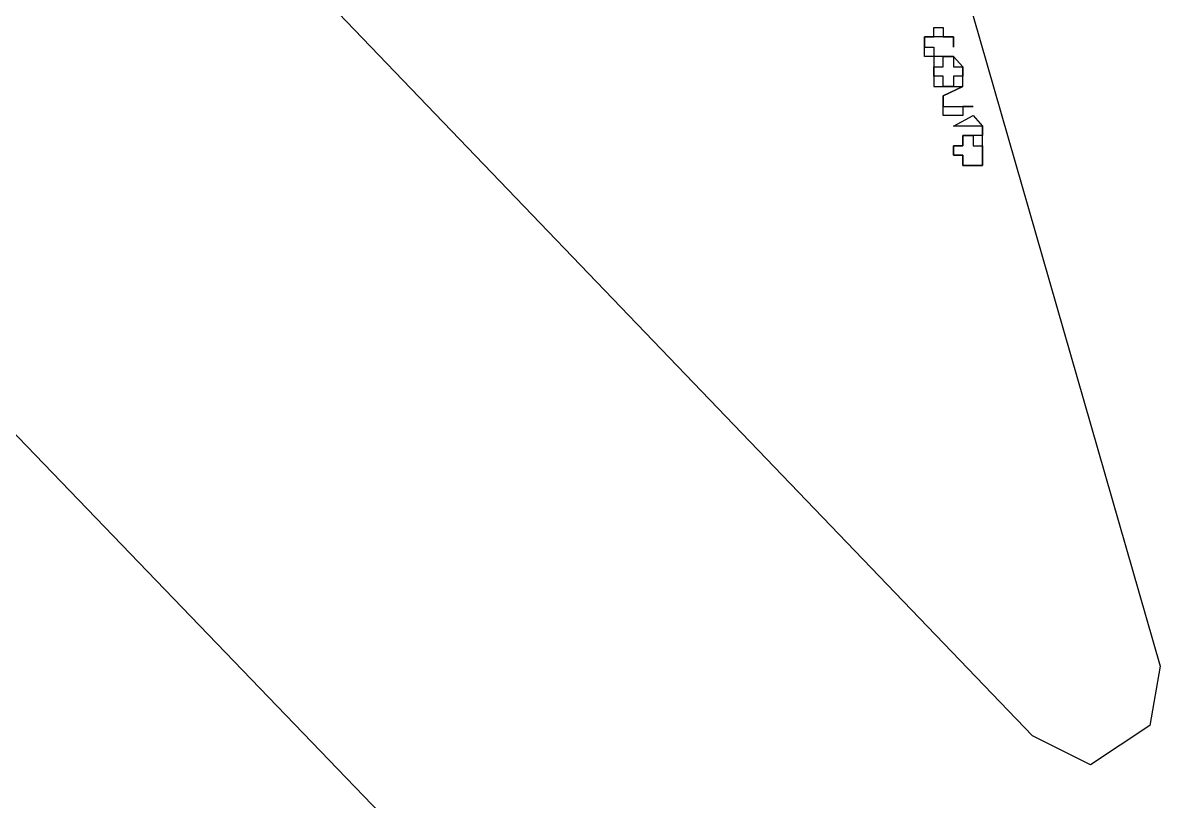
# Model space of a CAD drawing. Header units: millimetres. Extents: x -518.8 to -461.2, y 3.5 to 44.2.
# Drawn here: x -481.68 to -480.944, y 14.682 to 15.186 of the extents above; entities that cross this region are included whole.
import ezdxf

# ---------------------------------------------------------------- set-up
doc = ezdxf.new("R2010")
doc.units = ezdxf.units.MM
doc.header["$MEASUREMENT"] = 0
doc.layers.add('8', color=8, linetype='Continuous')
doc.layers.add('MYSOLIDS', color=7, linetype='Continuous')

msp = doc.modelspace()

# ---------------------------------------------------------------- linework, layer by layer
at = {"layer": '8'}
for points in [[(-481.00077, 14.20898), (-482.79025, 16.06762)], [(-481.15416, 15.50071), (-480.94363, 14.76913)], [(-480.94363, 14.76913), (-480.9504, 14.73078), (-480.98874, 14.70522), (-481.02634, 14.72402), (-481.02634, 14.72402), (-481.63761, 15.36086)]]:
    msp.add_lwpolyline(points, dxfattribs=at)
at = {"layer": 'MYSOLIDS'}
for points in [[(-481.07746, 15.17665), (-481.07746, 15.17665), (-481.07746, 15.17665), (-481.07746, 15.17665), (-481.07746, 15.17665), (-481.07746, 15.17665), (-481.08423, 15.17665), (-481.08423, 15.17665), (-481.08423, 15.17665), (-481.08423, 15.17665), (-481.08423, 15.17665), (-481.08423, 15.17665), (-481.08423, 15.17665), (-481.08423, 15.17665), (-481.08423, 15.17665), (-481.09025, 15.17665), (-481.09025, 15.17665), (-481.09025, 15.17665), (-481.09025, 15.17665), (-481.09025, 15.17665), (-481.09025, 15.17665), (-481.09025, 15.17665), (-481.09025, 15.17665), (-481.09626, 15.17665), (-481.09626, 15.17665), (-481.09626, 15.17665), (-481.09626, 15.17665), (-481.09626, 15.17665), (-481.09626, 15.17665), (-481.09626, 15.16988), (-481.09626, 15.16988), (-481.09626, 15.16988), (-481.09626, 15.16988), (-481.09626, 15.16988), (-481.09626, 15.16988), (-481.09626, 15.16988), (-481.09626, 15.16988), (-481.09025, 15.16988), (-481.09025, 15.16386), (-481.09025, 15.16386), (-481.09025, 15.16386), (-481.09025, 15.16386), (-481.09025, 15.16386), (-481.09025, 15.16386), (-481.09025, 15.16386), (-481.09025, 15.16386), (-481.09025, 15.16386), (-481.09025, 15.16386), (-481.09025, 15.16386), (-481.09025, 15.16386), (-481.09025, 15.16386), (-481.09025, 15.16386), (-481.09025, 15.16386), (-481.09025, 15.16386), (-481.09025, 15.16386), (-481.09626, 15.16386), (-481.09626, 15.16988), (-481.09626, 15.16988), (-481.09626, 15.16988), (-481.09626, 15.16988), (-481.09626, 15.16988), (-481.09626, 15.16988), (-481.09626, 15.16988), (-481.09626, 15.16988), (-481.09626, 15.16988), (-481.09626, 15.16988), (-481.09626, 15.17665), (-481.09626, 15.17665), (-481.09626, 15.17665), (-481.09626, 15.17665), (-481.09626, 15.17665), (-481.09626, 15.17665), (-481.09626, 15.17665), (-481.09626, 15.17665), (-481.09626, 15.17665), (-481.09025, 15.17665), (-481.09025, 15.18266), (-481.09025, 15.18266), (-481.09025, 15.18266), (-481.09025, 15.18266), (-481.09025, 15.18266), (-481.09025, 15.18266), (-481.08423, 15.18266), (-481.08423, 15.18266), (-481.08423, 15.18266), (-481.08423, 15.18266), (-481.08423, 15.18266), (-481.08423, 15.18266), (-481.08423, 15.18266), (-481.08423, 15.18266), (-481.08423, 15.17665), (-481.07746, 15.17665), (-481.07746, 15.17665), (-481.07746, 15.17665), (-481.07746, 15.17665), (-481.07746, 15.17665), (-481.07746, 15.17665), (-481.07746, 15.17665), (-481.07746, 15.17665), (-481.07746, 15.17665), (-481.07746, 15.16988), (-481.07746, 15.16988), (-481.07746, 15.16988), (-481.07746, 15.16988), (-481.07746, 15.16988), (-481.07746, 15.16988), (-481.07746, 15.16988), (-481.07746, 15.16988), (-481.07746, 15.16988), (-481.07746, 15.16988), (-481.07746, 15.16988), (-481.07746, 15.16988), (-481.07746, 15.16988), (-481.07746, 15.16988), (-481.07746, 15.16988), (-481.07746, 15.16988), (-481.07746, 15.16988), (-481.07746, 15.16988), (-481.07746, 15.16988), (-481.07746, 15.16988), (-481.07746, 15.16988), (-481.07746, 15.17665), (-481.07746, 15.17665), (-481.07746, 15.17665), (-481.07746, 15.17665), (-481.07746, 15.17665)], [(-481.07746, 15.16386), (-481.07746, 15.16386), (-481.07746, 15.16386), (-481.07746, 15.16386), (-481.07746, 15.16386), (-481.07746, 15.16386), (-481.07746, 15.16386), (-481.07746, 15.16386), (-481.07746, 15.16386), (-481.08423, 15.16386), (-481.08423, 15.16386), (-481.08423, 15.16386), (-481.08423, 15.16386), (-481.08423, 15.16386), (-481.08423, 15.16386), (-481.08423, 15.16386), (-481.08423, 15.16386), (-481.09025, 15.16386), (-481.09025, 15.16386), (-481.09025, 15.16386), (-481.09025, 15.1571), (-481.09025, 15.1571), (-481.09025, 15.1571), (-481.09025, 15.1571), (-481.09025, 15.1571), (-481.09025, 15.1571), (-481.09025, 15.1571), (-481.09025, 15.1571), (-481.09025, 15.1571), (-481.09025, 15.15108), (-481.09025, 15.15108), (-481.09025, 15.15108), (-481.09025, 15.15108), (-481.09025, 15.15108), (-481.09025, 15.15108), (-481.09025, 15.15108), (-481.09025, 15.15108), (-481.09025, 15.15108), (-481.09025, 15.15108), (-481.09025, 15.15108), (-481.09025, 15.15108), (-481.09025, 15.1571), (-481.09025, 15.1571), (-481.09025, 15.1571), (-481.09025, 15.1571), (-481.09025, 15.1571), (-481.09025, 15.1571), (-481.09025, 15.1571), (-481.09025, 15.1571), (-481.09025, 15.1571), (-481.08423, 15.1571), (-481.08423, 15.16386), (-481.08423, 15.16386), (-481.08423, 15.16386), (-481.08423, 15.16386), (-481.08423, 15.16386), (-481.08423, 15.16386), (-481.08423, 15.16386), (-481.07746, 15.16386), (-481.07746, 15.16386), (-481.07746, 15.16386), (-481.07746, 15.16386), (-481.07746, 15.16386), (-481.07746, 15.16386), (-481.07746, 15.1571), (-481.07746, 15.1571), (-481.07746, 15.1571), (-481.07145, 15.1571), (-481.07145, 15.1571), (-481.07145, 15.1571), (-481.07145, 15.1571), (-481.07746, 15.16386), (-481.07746, 15.16386)], [(-481.07145, 15.1571), (-481.07145, 15.1571), (-481.07145, 15.1571), (-481.07145, 15.1571), (-481.07145, 15.1571), (-481.07145, 15.1571), (-481.07145, 15.1571), (-481.07746, 15.16386), (-481.07145, 15.1571), (-481.07145, 15.1571), (-481.07145, 15.1571), (-481.07145, 15.1571), (-481.07145, 15.15108), (-481.07145, 15.15108), (-481.07145, 15.15108), (-481.07145, 15.15108), (-481.07145, 15.15108), (-481.07145, 15.15108), (-481.07145, 15.15108), (-481.07746, 15.15108), (-481.07746, 15.15108), (-481.07746, 15.14432), (-481.07746, 15.14432), (-481.07746, 15.14432), (-481.07746, 15.14432), (-481.07746, 15.14432), (-481.07746, 15.14432), (-481.07746, 15.14432), (-481.08423, 15.14432), (-481.08423, 15.14432), (-481.08423, 15.14432), (-481.08423, 15.14432), (-481.08423, 15.14432), (-481.08423, 15.14432), (-481.08423, 15.14432), (-481.08423, 15.15108), (-481.08423, 15.15108), (-481.09025, 15.15108), (-481.09025, 15.15108), (-481.09025, 15.15108), (-481.09025, 15.15108), (-481.09025, 15.15108), (-481.09025, 15.15108), (-481.09025, 15.15108), (-481.09025, 15.14432), (-481.09025, 15.14432), (-481.08423, 15.14432), (-481.08423, 15.14432), (-481.08423, 15.14432), (-481.08423, 15.14432), (-481.08423, 15.14432), (-481.08423, 15.14432), (-481.08423, 15.14432), (-481.08423, 15.14432), (-481.08423, 15.14432), (-481.07746, 15.14432), (-481.07746, 15.14432), (-481.07746, 15.14432), (-481.07746, 15.14432), (-481.07746, 15.14432), (-481.07746, 15.14432), (-481.07746, 15.14432), (-481.07746, 15.14432), (-481.07746, 15.14432), (-481.07145, 15.14432), (-481.07145, 15.15108), (-481.07145, 15.15108), (-481.07145, 15.15108), (-481.07145, 15.15108), (-481.07145, 15.15108), (-481.07145, 15.15108), (-481.07145, 15.15108), (-481.07145, 15.15108), (-481.07145, 15.15108), (-481.07145, 15.1571), (-481.07145, 15.1571), (-481.07145, 15.1571), (-481.07145, 15.1571)], [(-481.07145, 15.14432), (-481.07145, 15.14432), (-481.07145, 15.14432), (-481.07145, 15.14432), (-481.07145, 15.14432), (-481.07145, 15.14432), (-481.07145, 15.14432), (-481.07145, 15.14432), (-481.07145, 15.14432), (-481.08423, 15.1383), (-481.08423, 15.1383), (-481.08423, 15.1383), (-481.08423, 15.1383), (-481.08423, 15.1383), (-481.08423, 15.1383), (-481.08423, 15.1383), (-481.08423, 15.13153), (-481.08423, 15.13153), (-481.08423, 15.13153), (-481.08423, 15.13153), (-481.08423, 15.13153), (-481.08423, 15.13153), (-481.08423, 15.13153), (-481.08423, 15.13153), (-481.08423, 15.13153), (-481.07746, 15.13153), (-481.07746, 15.13153), (-481.07746, 15.13153), (-481.07746, 15.13153), (-481.07746, 15.13153), (-481.07746, 15.13153), (-481.07746, 15.13153), (-481.07746, 15.13153), (-481.07746, 15.13153), (-481.07746, 15.13153), (-481.07145, 15.13153), (-481.07145, 15.13153), (-481.07145, 15.13153), (-481.07145, 15.13153), (-481.07145, 15.13153), (-481.07145, 15.13153), (-481.07145, 15.13153), (-481.06468, 15.13153), (-481.06468, 15.13153), (-481.06468, 15.13153), (-481.06468, 15.13153), (-481.06468, 15.13153), (-481.06468, 15.13153), (-481.06468, 15.13153), (-481.06468, 15.13153), (-481.06468, 15.13153), (-481.06468, 15.13153), (-481.06468, 15.13153), (-481.06468, 15.13153), (-481.06468, 15.13153), (-481.07145, 15.13153), (-481.07145, 15.13153), (-481.07145, 15.13153), (-481.07145, 15.13153), (-481.07145, 15.12552), (-481.07145, 15.12552), (-481.07746, 15.12552), (-481.07746, 15.12552), (-481.07746, 15.12552), (-481.07746, 15.12552), (-481.07746, 15.12552), (-481.07746, 15.12552), (-481.07746, 15.12552), (-481.07746, 15.12552), (-481.07746, 15.12552), (-481.07746, 15.12552), (-481.08423, 15.12552), (-481.08423, 15.13153), (-481.08423, 15.13153), (-481.08423, 15.13153), (-481.08423, 15.13153), (-481.08423, 15.13153), (-481.08423, 15.13153), (-481.08423, 15.13153), (-481.08423, 15.13153), (-481.08423, 15.13153), (-481.08423, 15.13153), (-481.08423, 15.1383), (-481.08423, 15.1383), (-481.08423, 15.1383), (-481.08423, 15.1383), (-481.08423, 15.1383), (-481.08423, 15.1383), (-481.08423, 15.1383), (-481.08423, 15.1383), (-481.08423, 15.1383), (-481.08423, 15.1383), (-481.08423, 15.1383), (-481.07145, 15.14432), (-481.07145, 15.14432), (-481.07145, 15.14432)], [(-481.05867, 15.11875), (-481.05867, 15.11875), (-481.05867, 15.11274), (-481.05867, 15.11274), (-481.05867, 15.11274), (-481.05867, 15.11274), (-481.05867, 15.11274), (-481.05867, 15.11274), (-481.05867, 15.11875), (-481.05867, 15.11875), (-481.06468, 15.11875), (-481.07746, 15.11875), (-481.07746, 15.11875), (-481.07746, 15.11875), (-481.07746, 15.11875), (-481.07746, 15.11875), (-481.07746, 15.11875), (-481.07746, 15.11875), (-481.07746, 15.11875), (-481.07746, 15.11875), (-481.06468, 15.12552), (-481.06468, 15.12552), (-481.06468, 15.12552), (-481.06468, 15.12552), (-481.06468, 15.12552), (-481.06468, 15.12552), (-481.06468, 15.12552), (-481.06468, 15.12552), (-481.06468, 15.12552), (-481.06468, 15.12552), (-481.06468, 15.12552), (-481.06468, 15.12552), (-481.06468, 15.12552), (-481.06468, 15.12552), (-481.06468, 15.12552), (-481.06468, 15.12552), (-481.06468, 15.12552), (-481.06468, 15.12552), (-481.06468, 15.12552), (-481.06468, 15.12552), (-481.06468, 15.12552), (-481.06468, 15.12552), (-481.06468, 15.12552), (-481.05867, 15.11875), (-481.05867, 15.11875), (-481.05867, 15.11875)], [(-481.05867, 15.10597), (-481.05867, 15.11274), (-481.05867, 15.11274), (-481.05867, 15.11274), (-481.05867, 15.11274), (-481.06468, 15.11274), (-481.06468, 15.11274), (-481.06468, 15.11274), (-481.06468, 15.11274), (-481.06468, 15.11274), (-481.06468, 15.11274), (-481.06468, 15.11274), (-481.07145, 15.11274), (-481.07145, 15.11274), (-481.07145, 15.11274), (-481.07145, 15.11274), (-481.07145, 15.11274), (-481.07145, 15.11274), (-481.07145, 15.10597), (-481.07145, 15.10597), (-481.07145, 15.10597), (-481.07746, 15.10597), (-481.07746, 15.10597), (-481.07746, 15.10597), (-481.07746, 15.10597), (-481.07746, 15.10597), (-481.07746, 15.10597), (-481.07746, 15.10597), (-481.07746, 15.09996), (-481.07746, 15.09996), (-481.07746, 15.09996), (-481.07746, 15.09996), (-481.07746, 15.09996), (-481.07746, 15.09996), (-481.07746, 15.09996), (-481.07145, 15.09996), (-481.07145, 15.09996), (-481.07145, 15.09319), (-481.07145, 15.09996), (-481.07145, 15.09996), (-481.07746, 15.09996), (-481.07746, 15.09996), (-481.07746, 15.10597), (-481.07145, 15.10597), (-481.07145, 15.10597), (-481.07145, 15.10597), (-481.07145, 15.10597), (-481.07145, 15.10597), (-481.07145, 15.10597), (-481.07145, 15.10597), (-481.07145, 15.10597), (-481.07145, 15.10597), (-481.07145, 15.10597), (-481.07145, 15.11274), (-481.07145, 15.11274), (-481.06468, 15.11274), (-481.06468, 15.11274), (-481.06468, 15.11274), (-481.06468, 15.11274), (-481.06468, 15.11274), (-481.06468, 15.11274), (-481.06468, 15.11274), (-481.06468, 15.10597), (-481.05867, 15.10597), (-481.05867, 15.10597), (-481.05867, 15.10597), (-481.05867, 15.10597), (-481.05867, 15.10597), (-481.05867, 15.10597), (-481.05867, 15.10597), (-481.05867, 15.10597), (-481.05867, 15.10597), (-481.05867, 15.10597)], [(-481.05867, 15.10597), (-481.05867, 15.10597), (-481.05867, 15.10597), (-481.05867, 15.10597), (-481.05867, 15.10597), (-481.05867, 15.10597), (-481.05867, 15.10597), (-481.05867, 15.10597), (-481.05867, 15.10597), (-481.05867, 15.10597), (-481.05867, 15.10597), (-481.05867, 15.09996), (-481.05867, 15.09996), (-481.05867, 15.09996), (-481.05867, 15.09996), (-481.05867, 15.09996), (-481.05867, 15.09996), (-481.05867, 15.09996), (-481.05867, 15.09996), (-481.05867, 15.09996), (-481.05867, 15.09319), (-481.05867, 15.09319), (-481.05867, 15.09319), (-481.06468, 15.09319), (-481.06468, 15.09319), (-481.06468, 15.09319), (-481.06468, 15.09319), (-481.06468, 15.09319), (-481.06468, 15.09319), (-481.06468, 15.09319), (-481.06468, 15.09319), (-481.06468, 15.09319), (-481.07145, 15.09319), (-481.07145, 15.09319), (-481.07145, 15.09319), (-481.07145, 15.09319), (-481.07145, 15.09319), (-481.07145, 15.09996), (-481.07145, 15.09996), (-481.07145, 15.09996), (-481.07145, 15.09996), (-481.07145, 15.09996), (-481.07145, 15.09996), (-481.07145, 15.09319), (-481.07145, 15.09319), (-481.07145, 15.09319), (-481.07145, 15.09319), (-481.07145, 15.09319), (-481.07145, 15.09319), (-481.07145, 15.09319), (-481.07145, 15.09319), (-481.06468, 15.09319), (-481.06468, 15.09319), (-481.06468, 15.09319), (-481.06468, 15.09319), (-481.06468, 15.09319), (-481.06468, 15.09319), (-481.06468, 15.09319), (-481.06468, 15.09319), (-481.06468, 15.09319), (-481.05867, 15.09319), (-481.05867, 15.09319), (-481.05867, 15.09319), (-481.05867, 15.09319), (-481.05867, 15.09319), (-481.05867, 15.09319), (-481.05867, 15.09996), (-481.05867, 15.09996), (-481.05867, 15.09996), (-481.05867, 15.09996), (-481.05867, 15.09996), (-481.05867, 15.09996), (-481.05867, 15.09996), (-481.05867, 15.09996), (-481.05867, 15.09996), (-481.05867, 15.10597), (-481.05867, 15.10597), (-481.05867, 15.10597)]]:
    msp.add_lwpolyline(points, dxfattribs=at)

doc.saveas('drawing.dxf')
